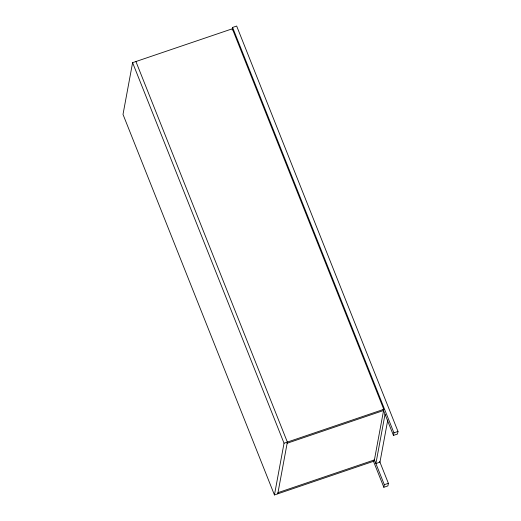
<?xml version="1.0" encoding="UTF-8"?>
<svg xmlns="http://www.w3.org/2000/svg" width="521" height="521" viewBox="0 0 521 521"><rect width="100%" height="100%" fill="white"/><g stroke="black" fill="none" stroke-linecap="round" stroke-linejoin="round"><path stroke-width="0.78" d="M132.601 62.663L123.008 114.405L274.443 494.95L374.195 461.072L383.788 409.337L232.346 28.785L132.601 62.663L284.036 443.208L274.443 494.95M232.119 30.016L232.6 27.431L236.664 26.05L397.992 431.447L397.51 434.039L393.446 435.413L383.065 409.33M277.771 493.823L287.364 442.082L135.922 61.537M385.032 414.267L375.895 463.547L379.959 462.166L387.767 420.037M379.646 461.385L388.379 483.319L387.898 485.904L383.834 487.285L384.316 484.699L374.215 459.32M393.446 435.413L393.928 432.827L232.6 27.431M284.036 443.208L383.788 409.337M287.149 443.241L383.573 410.496M393.928 432.827L397.992 431.447M277.986 492.658L374.41 459.913M384.316 484.699L388.379 483.319M373.297 460.811L383.834 487.285"/></g></svg>
